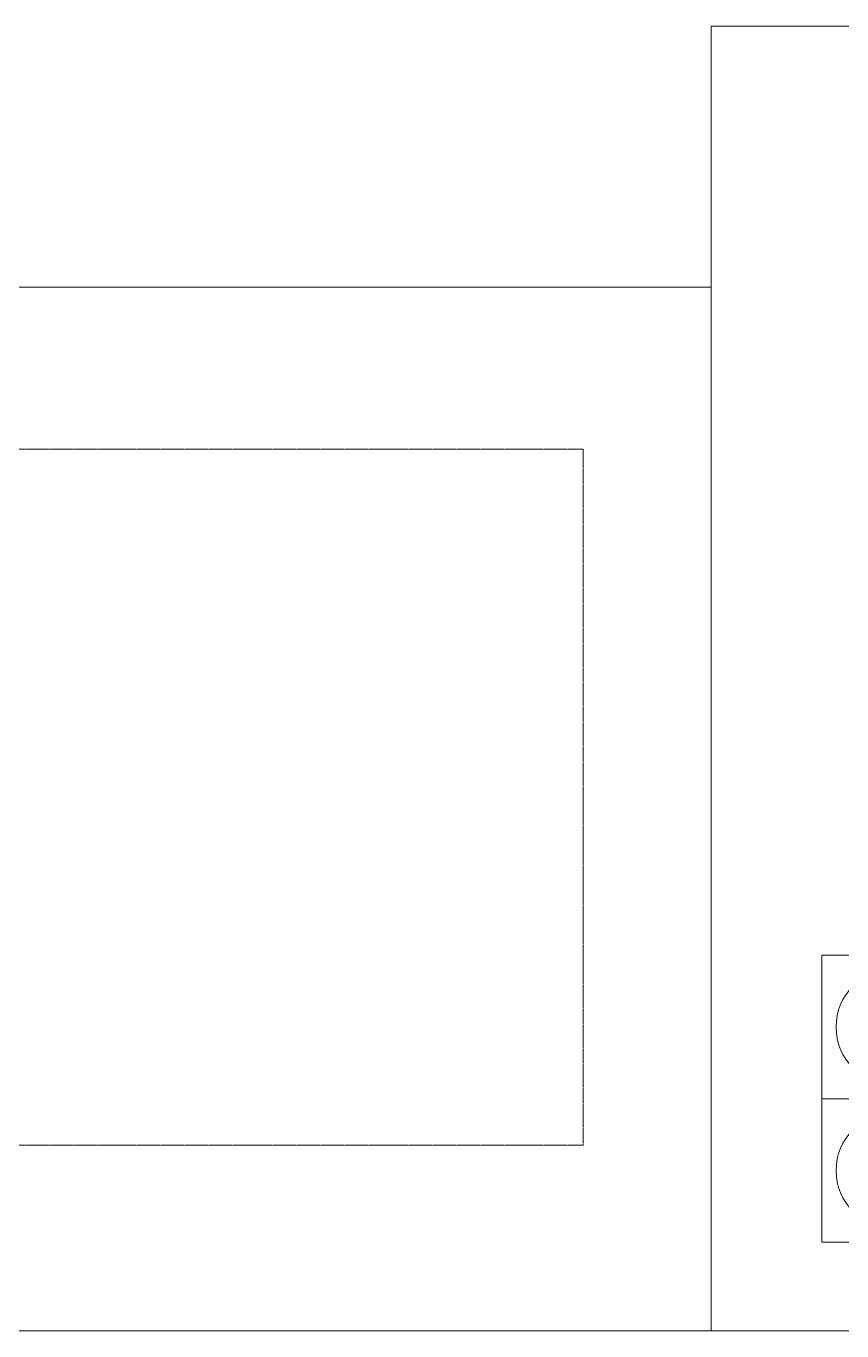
# Model space of a CAD drawing. Header units: millimetres. Extents: x -13407 to 95998, y -2611 to 109495.
# Drawn here: x 1606 to 2075, y 7125 to 7875 of the extents above; entities that cross this region are included whole.
import ezdxf

# ---------------------------------------------------------------- set-up
doc = ezdxf.new("R2010")
doc.units = ezdxf.units.MM
doc.set_wipeout_variables(frame=1)
doc.linetypes.add('HIDDEN', pattern=[6, 4, -2])
doc.layers.add('ТХ_мебель передв', color=250, linetype='Continuous', lineweight=13)

# ---------------------------------------------------------------- blocks, each defined once
blk = doc.blocks.new('стол 2400х750 4ЭР')
at = {"color": 253}
blk.add_lwpolyline([(-102158.71, -151617.24), (-102158.71, -149217.24), (-102908.71, -149217.24), (-102908.71, -151617.24)], close=True, dxfattribs=at)
blk.add_wipeout([(-102374.65, -149280.74), (-102374.65, -149363.24), (-102292.15, -149363.24), (-102292.15, -149280.74)], dxfattribs=at)
blk.add_lwpolyline([(-102292.15, -149363.24), (-102292.15, -149280.74), (-102374.65, -149280.74), (-102374.65, -149363.24), (-102292.15, -149363.24)], dxfattribs=at)
blk.add_circle((-102333.4, -149321.99), 33, dxfattribs=at)
blk.add_wipeout([(-102292.15, -149280.74), (-102292.15, -149363.24), (-102209.65, -149363.24), (-102209.65, -149280.74)], dxfattribs=at)
blk.add_lwpolyline([(-102209.65, -149363.24), (-102209.65, -149280.74), (-102292.15, -149280.74), (-102292.15, -149363.24), (-102209.65, -149363.24)], dxfattribs=at)
blk.add_circle((-102250.9, -149321.99), 33, dxfattribs=at)
blk = doc.blocks.new('стол с тумбой 1200х600')
at = {"color": 253}
blk.add_lwpolyline([(-19012.18, 19801.11), (-19012.18, 21001.11), (-19612.18, 21001.11), (-19612.18, 19801.11)], close=True, dxfattribs=at)
at = {"color": 253, "linetype": 'HIDDEN', "ltscale": 0.1}
blk.add_lwpolyline([(-19505.36, 19874.67), (-19105.36, 19874.67), (-19105.36, 20274.67), (-19505.36, 20274.67)], close=True, dxfattribs=at)

msp = doc.modelspace()

# ---------------------------------------------------------------- block references
at = {"layer": 'ТХ_мебель передв', "color": 253, "xscale": -1, "rotation": 90}
msp.add_blockref('стол 2400х750 4ЭР', (-147217.38, -95033.77), dxfattribs=at)

# ---------------------------------------------------------------- next in the draw order: block references
at = {"layer": 'ТХ_мебель передв', "color": 253, "rotation": 89.99999999999999}
msp.add_blockref('стол с тумбой 1200х600', (21800.97, 26737.12), dxfattribs=at)

doc.saveas('drawing.dxf')
